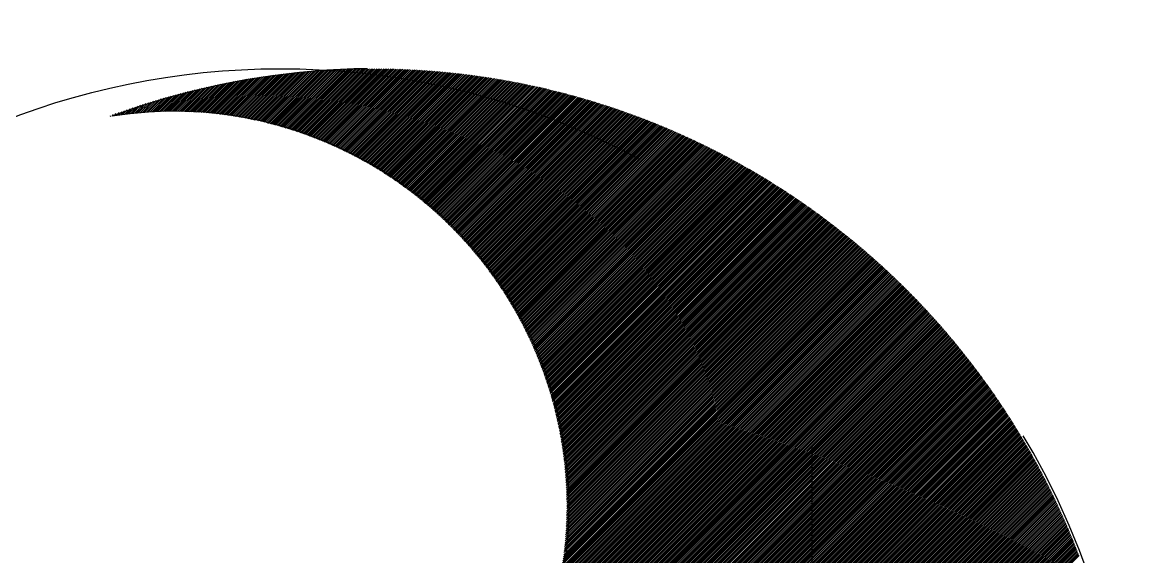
# Model space of a CAD drawing. Extents: x -437689 to -407696, y -55787 to -37037.
# Drawn here: x -434754.7 to -434701.8, y -40961.3 to -40935.8 of the extents above; entities that cross this region are included whole.
import ezdxf

# ---------------------------------------------------------------- set-up
doc = ezdxf.new("R2010")
doc.units = 0
doc.header["$LTSCALE"] = 150
doc.header["$MEASUREMENT"] = 0
doc.linetypes.add('DASHDOT', pattern=[1, 0.5, -0.25, 0, -0.25])
doc.linetypes.add('DASHED', pattern=[0.75, 0.5, -0.25])
doc.layers.add('GRID', color=252, linetype='DASHDOT')
doc.layers.add('WASTE', color=3, linetype='DASHED')

msp = doc.modelspace()

# ---------------------------------------------------------------- linework, layer by layer
at = {"layer": 'GRID'}
msp.add_line((-434717.04, -38254.178), (-434717.04, -43799.854), dxfattribs=at)
at = {"layer": 'WASTE'}
for p, q in [((-434742.198, -40940.805, 0), (-434739.421, -40938.028, 0)), ((-434742.133, -40940.825, 0), (-434739.333, -40938.025, 0)), ((-434742.068, -40940.845, 0), (-434739.245, -40938.022, 0)), ((-434742.003, -40940.864, 0), (-434739.157, -40938.019, 0)), ((-434741.938, -40940.885, 0), (-434739.069, -40938.016, 0)), ((-434741.873, -40940.905, 0), (-434738.982, -40938.013, 0)), ((-434741.809, -40940.925, 0), (-434738.894, -40938.011, 0)), ((-434741.745, -40940.946, 0), (-434738.807, -40938.009, 0)), ((-434741.681, -40940.967, 0), (-434738.721, -40938.007, 0)), ((-434741.617, -40940.988, 0), (-434738.634, -40938.005, 0)), ((-434741.553, -40941.009, 0), (-434738.548, -40938.003, 0)), ((-434741.49, -40941.031, 0), (-434738.461, -40938.002, 0)), ((-434741.427, -40941.052, 0), (-434738.375, -40938.001, 0)), ((-434741.364, -40941.074, 0), (-434738.29, -40938, 0)), ((-434741.301, -40941.096, 0), (-434738.204, -40937.999, 0)), ((-434741.238, -40941.118, 0), (-434738.119, -40937.999, 0)), ((-434741.176, -40941.141, 0), (-434738.034, -40937.999, 0)), ((-434741.113, -40941.163, 0), (-434737.949, -40937.998, 0)), ((-434741.051, -40941.186, 0), (-434737.864, -40937.999, 0)), ((-434740.989, -40941.209, 0), (-434737.779, -40937.999, 0)), ((-434740.928, -40941.232, 0), (-434737.695, -40937.999, 0)), ((-434740.866, -40941.255, 0), (-434737.611, -40938, 0)), ((-434740.805, -40941.279, 0), (-434737.527, -40938.001, 0)), ((-434740.743, -40941.302, 0), (-434737.443, -40938.002, 0)), ((-434740.682, -40941.326, 0), (-434737.36, -40938.003, 0)), ((-434740.622, -40941.35, 0), (-434737.276, -40938.005, 0)), ((-434740.561, -40941.374, 0), (-434737.193, -40938.007, 0)), ((-434740.5, -40941.399, 0), (-434737.11, -40938.008, 0)), ((-434740.44, -40941.423, 0), (-434737.027, -40938.01, 0)), ((-434740.38, -40941.448, 0), (-434736.945, -40938.013, 0)), ((-434740.32, -40941.473, 0), (-434736.862, -40938.015, 0)), ((-434740.26, -40941.498, 0), (-434736.78, -40938.018, 0)), ((-434740.2, -40941.523, 0), (-434736.698, -40938.02, 0)), ((-434740.141, -40941.548, 0), (-434736.616, -40938.023, 0)), ((-434740.081, -40941.574, 0), (-434736.534, -40938.027, 0)), ((-434745.75, -40940.114, 0), (-434744.175, -40938.54, 0)), ((-434745.673, -40940.122, 0), (-434744.073, -40938.522, 0)), ((-434745.596, -40940.13, 0), (-434743.97, -40938.505, 0)), ((-434745.519, -40940.138, 0), (-434743.868, -40938.487, 0)), ((-434745.442, -40940.146, 0), (-434743.767, -40938.471, 0)), ((-434745.366, -40940.155, 0), (-434743.665, -40938.454, 0)), ((-434745.291, -40940.164, 0), (-434743.564, -40938.438, 0)), ((-434745.215, -40940.174, 0), (-434743.464, -40938.422, 0)), ((-434745.14, -40940.183, 0), (-434743.364, -40938.407, 0)), ((-434745.065, -40940.193, 0), (-434743.264, -40938.392, 0)), ((-434744.99, -40940.203, 0), (-434743.164, -40938.377, 0)), ((-434744.916, -40940.213, 0), (-434743.065, -40938.363, 0)), ((-434744.841, -40940.224, 0), (-434742.966, -40938.349, 0)), ((-434744.767, -40940.235, 0), (-434742.868, -40938.335, 0)), ((-434744.694, -40940.246, 0), (-434742.769, -40938.322, 0)), ((-434744.62, -40940.258, 0), (-434742.671, -40938.309, 0)), ((-434744.547, -40940.269, 0), (-434742.574, -40938.296, 0)), ((-434744.474, -40940.281, 0), (-434742.476, -40938.284, 0)), ((-434744.402, -40940.293, 0), (-434742.379, -40938.271, 0)), ((-434744.329, -40940.306, 0), (-434742.283, -40938.26, 0)), ((-434744.257, -40940.319, 0), (-434742.186, -40938.248, 0)), ((-434744.185, -40940.331, 0), (-434742.09, -40938.237, 0)), ((-434744.113, -40940.345, 0), (-434741.994, -40938.226, 0)), ((-434744.042, -40940.358, 0), (-434741.899, -40938.215, 0)), ((-434743.971, -40940.372, 0), (-434741.804, -40938.205, 0)), ((-434743.9, -40940.386, 0), (-434741.709, -40938.195, 0)), ((-434743.829, -40940.4, 0), (-434741.614, -40938.185, 0)), ((-434743.759, -40940.414, 0), (-434741.52, -40938.175, 0)), ((-434743.688, -40940.429, 0), (-434741.426, -40938.166, 0)), ((-434743.618, -40940.444, 0), (-434741.332, -40938.157, 0)), ((-434743.548, -40940.459, 0), (-434741.238, -40938.148, 0)), ((-434743.479, -40940.474, 0), (-434741.145, -40938.14, 0)), ((-434743.41, -40940.489, 0), (-434741.052, -40938.132, 0)), ((-434743.34, -40940.505, 0), (-434740.959, -40938.124, 0)), ((-434743.271, -40940.521, 0), (-434740.867, -40938.116, 0)), ((-434743.203, -40940.537, 0), (-434740.775, -40938.109, 0)), ((-434743.134, -40940.554, 0), (-434740.683, -40938.102, 0)), ((-434743.066, -40940.57, 0), (-434740.591, -40938.095, 0)), ((-434742.998, -40940.587, 0), (-434740.5, -40938.088, 0)), ((-434742.93, -40940.604, 0), (-434740.408, -40938.082, 0)), ((-434742.863, -40940.621, 0), (-434740.317, -40938.076, 0)), ((-434742.795, -40940.639, 0), (-434740.227, -40938.07, 0)), ((-434742.728, -40940.657, 0), (-434740.136, -40938.065, 0)), ((-434742.661, -40940.674, 0), (-434740.046, -40938.059, 0)), ((-434742.594, -40940.692, 0), (-434739.956, -40938.054, 0)), ((-434742.528, -40940.711, 0), (-434739.866, -40938.049, 0)), ((-434742.461, -40940.729, 0), (-434739.777, -40938.045, 0)), ((-434742.395, -40940.748, 0), (-434739.688, -40938.04, 0)), ((-434742.329, -40940.767, 0), (-434739.598, -40938.036, 0)), ((-434742.264, -40940.786, 0), (-434739.51, -40938.032, 0)), ((-434740.022, -40941.599, 0), (-434736.453, -40938.03, 0)), ((-434739.963, -40941.625, 0), (-434736.371, -40938.033, 0)), ((-434739.904, -40941.651, 0), (-434736.29, -40938.037, 0)), ((-434739.846, -40941.677, 0), (-434736.209, -40938.041, 0)), ((-434739.787, -40941.704, 0), (-434736.128, -40938.045, 0)), ((-434739.729, -40941.73, 0), (-434736.048, -40938.049, 0)), ((-434739.671, -40941.757, 0), (-434735.967, -40938.053, 0)), ((-434739.613, -40941.784, 0), (-434735.887, -40938.058, 0)), ((-434739.555, -40941.811, 0), (-434735.807, -40938.063, 0)), ((-434739.497, -40941.838, 0), (-434735.727, -40938.068, 0)), ((-434739.44, -40941.865, 0), (-434735.647, -40938.073, 0)), ((-434739.382, -40941.893, 0), (-434735.567, -40938.078, 0)), ((-434739.325, -40941.921, 0), (-434735.488, -40938.083, 0)), ((-434739.268, -40941.948, 0), (-434735.409, -40938.089, 0)), ((-434739.211, -40941.976, 0), (-434735.329, -40938.094, 0)), ((-434739.155, -40942.005, 0), (-434735.25, -40938.1, 0)), ((-434739.098, -40942.033, 0), (-434735.172, -40938.106, 0)), ((-434739.042, -40942.061, 0), (-434735.093, -40938.112, 0)), ((-434738.986, -40942.09, 0), (-434735.014, -40938.119, 0)), ((-434738.929, -40942.119, 0), (-434734.936, -40938.125, 0)), ((-434738.873, -40942.148, 0), (-434734.858, -40938.132, 0)), ((-434738.818, -40942.177, 0), (-434734.78, -40938.139, 0)), ((-434738.762, -40942.206, 0), (-434734.702, -40938.146, 0)), ((-434738.707, -40942.235, 0), (-434734.624, -40938.153, 0)), ((-434738.651, -40942.265, 0), (-434734.547, -40938.16, 0)), ((-434738.596, -40942.295, 0), (-434734.469, -40938.168, 0)), ((-434738.541, -40942.324, 0), (-434734.392, -40938.175, 0)), ((-434738.486, -40942.354, 0), (-434734.315, -40938.183, 0)), ((-434738.432, -40942.385, 0), (-434734.238, -40938.191, 0)), ((-434738.377, -40942.415, 0), (-434734.161, -40938.199, 0)), ((-434738.323, -40942.445, 0), (-434734.085, -40938.207, 0)), ((-434738.269, -40942.476, 0), (-434734.008, -40938.216, 0)), ((-434738.214, -40942.507, 0), (-434733.932, -40938.224, 0)), ((-434738.161, -40942.538, 0), (-434733.855, -40938.233, 0)), ((-434738.107, -40942.569, 0), (-434733.779, -40938.241, 0)), ((-434738.053, -40942.6, 0), (-434733.704, -40938.25, 0)), ((-434738, -40942.631, 0), (-434733.628, -40938.26, 0)), ((-434737.946, -40942.663, 0), (-434733.552, -40938.269, 0)), ((-434737.893, -40942.695, 0), (-434733.477, -40938.278, 0)), ((-434737.84, -40942.726, 0), (-434733.401, -40938.288, 0)), ((-434737.787, -40942.758, 0), (-434733.326, -40938.297, 0)), ((-434737.734, -40942.79, 0), (-434733.251, -40938.307, 0)), ((-434737.682, -40942.823, 0), (-434733.176, -40938.317, 0)), ((-434737.629, -40942.855, 0), (-434733.101, -40938.327, 0)), ((-434737.577, -40942.888, 0), (-434733.027, -40938.337, 0)), ((-434737.525, -40942.92, 0), (-434732.952, -40938.348, 0)), ((-434737.473, -40942.953, 0), (-434732.878, -40938.358, 0)), ((-434737.421, -40942.986, 0), (-434732.804, -40938.369, 0)), ((-434737.369, -40943.019, 0), (-434732.73, -40938.38, 0)), ((-434737.318, -40943.053, 0), (-434732.656, -40938.391, 0)), ((-434737.266, -40943.086, 0), (-434732.582, -40938.402, 0)), ((-434737.215, -40943.12, 0), (-434732.508, -40938.413, 0)), ((-434737.164, -40943.153, 0), (-434732.435, -40938.424, 0)), ((-434737.113, -40943.187, 0), (-434732.361, -40938.436, 0)), ((-434737.062, -40943.221, 0), (-434732.288, -40938.447, 0)), ((-434737.011, -40943.255, 0), (-434732.215, -40938.459, 0)), ((-434736.961, -40943.29, 0), (-434732.142, -40938.471, 0)), ((-434736.91, -40943.324, 0), (-434732.069, -40938.483, 0)), ((-434736.86, -40943.359, 0), (-434731.997, -40938.495, 0)), ((-434736.81, -40943.393, 0), (-434731.924, -40938.507, 0)), ((-434736.76, -40943.428, 0), (-434731.851, -40938.52, 0)), ((-434736.71, -40943.463, 0), (-434731.779, -40938.532, 0)), ((-434736.66, -40943.498, 0), (-434731.707, -40938.545, 0)), ((-434747.615, -40940.028, 0), (-434746.652, -40939.065, 0)), ((-434747.53, -40940.028, 0), (-434746.539, -40939.037, 0)), ((-434747.445, -40940.028, 0), (-434746.427, -40939.009, 0)), ((-434747.361, -40940.029, 0), (-434746.315, -40938.983, 0)), ((-434747.277, -40940.03, 0), (-434746.204, -40938.956, 0)), ((-434747.194, -40940.031, 0), (-434746.093, -40938.93, 0)), ((-434747.111, -40940.033, 0), (-434745.983, -40938.905, 0)), ((-434747.028, -40940.035, 0), (-434745.873, -40938.88, 0)), ((-434746.946, -40940.038, 0), (-434745.764, -40938.856, 0)), ((-434746.864, -40940.04, 0), (-434745.655, -40938.831, 0)), ((-434746.782, -40940.044, 0), (-434745.546, -40938.808, 0)), ((-434746.701, -40940.047, 0), (-434745.438, -40938.785, 0)), ((-434746.62, -40940.051, 0), (-434745.331, -40938.762, 0)), ((-434746.539, -40940.055, 0), (-434745.224, -40938.74, 0)), ((-434746.459, -40940.06, 0), (-434745.117, -40938.718, 0)), ((-434746.379, -40940.064, 0), (-434745.011, -40938.697, 0)), ((-434746.299, -40940.07, 0), (-434744.905, -40938.676, 0)), ((-434746.22, -40940.075, 0), (-434744.8, -40938.655, 0)), ((-434746.141, -40940.081, 0), (-434744.695, -40938.635, 0)), ((-434746.062, -40940.087, 0), (-434744.59, -40938.615, 0)), ((-434745.983, -40940.093, 0), (-434744.486, -40938.596, 0)), ((-434745.905, -40940.1, 0), (-434744.382, -40938.577, 0)), ((-434745.827, -40940.107, 0), (-434744.278, -40938.558, 0)), ((-434736.611, -40943.534, 0), (-434731.635, -40938.558, 0)), ((-434736.561, -40943.569, 0), (-434731.563, -40938.571, 0)), ((-434736.512, -40943.605, 0), (-434731.491, -40938.584, 0)), ((-434736.463, -40943.64, 0), (-434731.419, -40938.597, 0)), ((-434736.414, -40943.676, 0), (-434731.348, -40938.61, 0)), ((-434736.365, -40943.712, 0), (-434731.276, -40938.623, 0)), ((-434736.316, -40943.748, 0), (-434731.205, -40938.637, 0)), ((-434736.268, -40943.785, 0), (-434731.134, -40938.651, 0)), ((-434736.219, -40943.821, 0), (-434731.063, -40938.664, 0)), ((-434736.171, -40943.857, 0), (-434730.992, -40938.678, 0)), ((-434736.123, -40943.894, 0), (-434730.921, -40938.692, 0)), ((-434736.075, -40943.931, 0), (-434730.85, -40938.707, 0)), ((-434736.027, -40943.968, 0), (-434730.78, -40938.721, 0)), ((-434735.979, -40944.005, 0), (-434730.709, -40938.735, 0)), ((-434735.931, -40944.042, 0), (-434730.639, -40938.75, 0)), ((-434735.884, -40944.08, 0), (-434730.569, -40938.764, 0)), ((-434735.837, -40944.117, 0), (-434730.499, -40938.779, 0)), ((-434735.789, -40944.155, 0), (-434730.429, -40938.794, 0)), ((-434735.742, -40944.193, 0), (-434730.359, -40938.809, 0)), ((-434735.695, -40944.23, 0), (-434730.289, -40938.824, 0)), ((-434735.649, -40944.269, 0), (-434730.22, -40938.839, 0)), ((-434735.602, -40944.307, 0), (-434730.15, -40938.855, 0)), ((-434735.555, -40944.345, 0), (-434730.081, -40938.87, 0)), ((-434735.509, -40944.384, 0), (-434730.011, -40938.886, 0)), ((-434735.463, -40944.422, 0), (-434729.942, -40938.902, 0)), ((-434735.417, -40944.461, 0), (-434729.873, -40938.917, 0)), ((-434735.371, -40944.5, 0), (-434729.804, -40938.933, 0)), ((-434735.325, -40944.539, 0), (-434729.736, -40938.949, 0)), ((-434735.279, -40944.578, 0), (-434729.667, -40938.966, 0)), ((-434735.234, -40944.617, 0), (-434729.598, -40938.982, 0)), ((-434735.188, -40944.657, 0), (-434729.53, -40938.998, 0)), ((-434735.143, -40944.696, 0), (-434729.462, -40939.015, 0)), ((-434735.098, -40944.736, 0), (-434729.393, -40939.031, 0)), ((-434735.053, -40944.776, 0), (-434729.325, -40939.048, 0)), ((-434735.008, -40944.816, 0), (-434729.257, -40939.065, 0)), ((-434734.963, -40944.856, 0), (-434729.189, -40939.082, 0)), ((-434749.031, -40940.086, 0), (-434748.532, -40939.587, 0)), ((-434748.939, -40940.079, 0), (-434748.41, -40939.55, 0)), ((-434748.847, -40940.072, 0), (-434748.288, -40939.513, 0)), ((-434748.756, -40940.066, 0), (-434748.167, -40939.477, 0)), ((-434748.666, -40940.061, 0), (-434748.047, -40939.442, 0)), ((-434748.576, -40940.056, 0), (-434747.928, -40939.407, 0)), ((-434748.487, -40940.051, 0), (-434747.809, -40939.373, 0)), ((-434748.397, -40940.047, 0), (-434747.69, -40939.34, 0)), ((-434748.309, -40940.043, 0), (-434747.573, -40939.307, 0)), ((-434748.221, -40940.04, 0), (-434747.456, -40939.275, 0)), ((-434748.133, -40940.037, 0), (-434747.339, -40939.243, 0)), ((-434748.046, -40940.034, 0), (-434747.223, -40939.212, 0)), ((-434747.959, -40940.032, 0), (-434747.108, -40939.181, 0)), ((-434747.872, -40940.031, 0), (-434746.993, -40939.151, 0)), ((-434747.786, -40940.029, 0), (-434746.879, -40939.122, 0)), ((-434747.7, -40940.028, 0), (-434746.765, -40939.093, 0)), ((-434734.919, -40944.896, 0), (-434729.122, -40939.099, 0)), ((-434734.874, -40944.936, 0), (-434729.054, -40939.116, 0)), ((-434734.83, -40944.977, 0), (-434728.986, -40939.134, 0)), ((-434734.786, -40945.018, 0), (-434728.919, -40939.151, 0)), ((-434734.741, -40945.058, 0), (-434728.852, -40939.169, 0)), ((-434734.698, -40945.099, 0), (-434728.784, -40939.186, 0)), ((-434734.654, -40945.14, 0), (-434728.717, -40939.204, 0)), ((-434734.61, -40945.182, 0), (-434728.65, -40939.222, 0)), ((-434734.567, -40945.223, 0), (-434728.583, -40939.24, 0)), ((-434734.523, -40945.264, 0), (-434728.517, -40939.258, 0)), ((-434734.48, -40945.306, 0), (-434728.45, -40939.276, 0)), ((-434734.437, -40945.348, 0), (-434728.383, -40939.294, 0)), ((-434734.394, -40945.39, 0), (-434728.317, -40939.313, 0)), ((-434734.351, -40945.432, 0), (-434728.251, -40939.331, 0)), ((-434734.308, -40945.474, 0), (-434728.184, -40939.35, 0)), ((-434734.266, -40945.516, 0), (-434728.118, -40939.369, 0)), ((-434734.223, -40945.558, 0), (-434728.052, -40939.387, 0)), ((-434734.181, -40945.601, 0), (-434727.986, -40939.406, 0)), ((-434734.139, -40945.644, 0), (-434727.92, -40939.425, 0)), ((-434734.097, -40945.686, 0), (-434727.855, -40939.444, 0)), ((-434734.055, -40945.729, 0), (-434727.789, -40939.464, 0)), ((-434734.013, -40945.772, 0), (-434727.724, -40939.483, 0)), ((-434733.971, -40945.816, 0), (-434727.658, -40939.503, 0)), ((-434733.93, -40945.859, 0), (-434727.593, -40939.522, 0)), ((-434733.889, -40945.902, 0), (-434727.528, -40939.542, 0)), ((-434733.847, -40945.946, 0), (-434727.463, -40939.561, 0)), ((-434733.806, -40945.99, 0), (-434727.398, -40939.581, 0)), ((-434733.765, -40946.034, 0), (-434727.333, -40939.601, 0)), ((-434750.273, -40940.225, 0), (-434750.188, -40940.141, 0)), ((-434750.174, -40940.211, 0), (-434750.056, -40940.093, 0)), ((-434750.076, -40940.198, 0), (-434749.925, -40940.047, 0)), ((-434749.978, -40940.185, 0), (-434749.794, -40940.001, 0)), ((-434749.881, -40940.172, 0), (-434749.664, -40939.956, 0)), ((-434749.784, -40940.16, 0), (-434749.535, -40939.912, 0)), ((-434749.688, -40940.149, 0), (-434749.407, -40939.869, 0)), ((-434749.592, -40940.139, 0), (-434749.28, -40939.826, 0)), ((-434749.497, -40940.128, 0), (-434749.153, -40939.784, 0)), ((-434749.403, -40940.119, 0), (-434749.028, -40939.743, 0)), ((-434749.309, -40940.11, 0), (-434748.903, -40939.703, 0)), ((-434749.216, -40940.101, 0), (-434748.778, -40939.664, 0)), ((-434749.123, -40940.093, 0), (-434748.655, -40939.625, 0)), ((-434733.724, -40946.078, 0), (-434727.268, -40939.621, 0)), ((-434733.684, -40946.122, 0), (-434727.203, -40939.642, 0)), ((-434733.643, -40946.166, 0), (-434727.139, -40939.662, 0)), ((-434733.603, -40946.211, 0), (-434727.074, -40939.682, 0)), ((-434733.563, -40946.255, 0), (-434727.01, -40939.703, 0)), ((-434733.522, -40946.3, 0), (-434726.946, -40939.723, 0)), ((-434733.482, -40946.345, 0), (-434726.881, -40939.744, 0)), ((-434733.442, -40946.39, 0), (-434726.817, -40939.765, 0)), ((-434733.403, -40946.435, 0), (-434726.753, -40939.786, 0)), ((-434733.363, -40946.48, 0), (-434726.69, -40939.807, 0)), ((-434733.324, -40946.526, 0), (-434726.626, -40939.828, 0)), ((-434733.284, -40946.571, 0), (-434726.562, -40939.849, 0)), ((-434733.245, -40946.617, 0), (-434726.499, -40939.87, 0)), ((-434733.206, -40946.663, 0), (-434726.435, -40939.892, 0)), ((-434733.167, -40946.708, 0), (-434726.372, -40939.913, 0)), ((-434733.128, -40946.755, 0), (-434726.308, -40939.935, 0)), ((-434733.09, -40946.801, 0), (-434726.245, -40939.956, 0)), ((-434733.051, -40946.847, 0), (-434726.182, -40939.978, 0)), ((-434733.013, -40946.894, 0), (-434726.119, -40940, 0)), ((-434732.975, -40946.94, 0), (-434726.056, -40940.022, 0)), ((-434732.937, -40946.987, 0), (-434725.993, -40940.044, 0)), ((-434732.899, -40947.034, 0), (-434725.931, -40940.066, 0)), ((-434732.861, -40947.081, 0), (-434725.868, -40940.088, 0)), ((-434732.823, -40947.128, 0), (-434725.806, -40940.111, 0)), ((-434732.786, -40947.175, 0), (-434725.743, -40940.133, 0)), ((-434750.473, -40940.256, 0), (-434750.456, -40940.239, 0)), ((-434750.373, -40940.24, 0), (-434750.322, -40940.189, 0)), ((-434732.748, -40947.223, 0), (-434725.681, -40940.156, 0)), ((-434732.711, -40947.27, 0), (-434725.619, -40940.178, 0)), ((-434732.674, -40947.318, 0), (-434725.557, -40940.201, 0)), ((-434732.637, -40947.366, 0), (-434725.495, -40940.224, 0)), ((-434732.6, -40947.414, 0), (-434725.433, -40940.247, 0)), ((-434732.563, -40947.462, 0), (-434725.371, -40940.27, 0)), ((-434732.527, -40947.51, 0), (-434725.309, -40940.293, 0)), ((-434732.49, -40947.559, 0), (-434725.247, -40940.316, 0)), ((-434732.454, -40947.607, 0), (-434725.186, -40940.339, 0)), ((-434732.418, -40947.656, 0), (-434725.124, -40940.363, 0)), ((-434732.382, -40947.705, 0), (-434725.063, -40940.386, 0)), ((-434732.346, -40947.754, 0), (-434725.002, -40940.41, 0)), ((-434732.31, -40947.803, 0), (-434724.94, -40940.433, 0)), ((-434732.274, -40947.852, 0), (-434724.879, -40940.457, 0)), ((-434732.239, -40947.902, 0), (-434724.818, -40940.481, 0)), ((-434732.204, -40947.951, 0), (-434724.757, -40940.505, 0)), ((-434732.169, -40948.001, 0), (-434724.697, -40940.529, 0)), ((-434732.133, -40948.051, 0), (-434724.636, -40940.553, 0)), ((-434732.099, -40948.101, 0), (-434724.575, -40940.577, 0)), ((-434732.064, -40948.151, 0), (-434724.515, -40940.602, 0)), ((-434732.029, -40948.201, 0), (-434724.454, -40940.626, 0)), ((-434731.995, -40948.251, 0), (-434724.394, -40940.65, 0)), ((-434731.96, -40948.302, 0), (-434724.334, -40940.675, 0)), ((-434731.926, -40948.353, 0), (-434724.273, -40940.7, 0)), ((-434731.892, -40948.403, 0), (-434724.213, -40940.724, 0)), ((-434731.858, -40948.454, 0), (-434724.153, -40940.749, 0)), ((-434731.825, -40948.505, 0), (-434724.093, -40940.774, 0)), ((-434731.791, -40948.557, 0), (-434724.034, -40940.799, 0)), ((-434731.758, -40948.608, 0), (-434723.974, -40940.824, 0)), ((-434731.724, -40948.66, 0), (-434723.914, -40940.85, 0)), ((-434731.691, -40948.711, 0), (-434723.855, -40940.875, 0)), ((-434731.658, -40948.763, 0), (-434723.795, -40940.9, 0)), ((-434731.625, -40948.815, 0), (-434723.736, -40940.926, 0)), ((-434731.592, -40948.867, 0), (-434723.676, -40940.951, 0)), ((-434731.56, -40948.919, 0), (-434723.617, -40940.977, 0)), ((-434731.527, -40948.972, 0), (-434723.558, -40941.003, 0)), ((-434731.495, -40949.024, 0), (-434723.499, -40941.028, 0)), ((-434731.463, -40949.077, 0), (-434723.44, -40941.054, 0)), ((-434731.431, -40949.13, 0), (-434723.381, -40941.08, 0)), ((-434731.399, -40949.183, 0), (-434723.323, -40941.106, 0)), ((-434731.367, -40949.236, 0), (-434723.264, -40941.133, 0)), ((-434731.336, -40949.289, 0), (-434723.205, -40941.159, 0)), ((-434731.304, -40949.343, 0), (-434723.147, -40941.185, 0)), ((-434731.273, -40949.396, 0), (-434723.088, -40941.212, 0)), ((-434731.242, -40949.45, 0), (-434723.03, -40941.238, 0)), ((-434731.211, -40949.504, 0), (-434722.972, -40941.265, 0)), ((-434731.18, -40949.558, 0), (-434722.914, -40941.291, 0)), ((-434731.15, -40949.612, 0), (-434722.855, -40941.318, 0)), ((-434731.119, -40949.667, 0), (-434722.797, -40941.345, 0)), ((-434731.089, -40949.721, 0), (-434722.74, -40941.372, 0)), ((-434731.058, -40949.776, 0), (-434722.682, -40941.399, 0)), ((-434731.028, -40949.831, 0), (-434722.624, -40941.426, 0)), ((-434730.999, -40949.886, 0), (-434722.566, -40941.453, 0)), ((-434730.969, -40949.941, 0), (-434722.509, -40941.481, 0)), ((-434730.939, -40949.996, 0), (-434722.451, -40941.508, 0)), ((-434730.91, -40950.051, 0), (-434722.394, -40941.536, 0)), ((-434730.88, -40950.107, 0), (-434722.337, -40941.563, 0)), ((-434730.851, -40950.163, 0), (-434722.279, -40941.591, 0)), ((-434730.822, -40950.219, 0), (-434722.222, -40941.618, 0)), ((-434730.794, -40950.275, 0), (-434722.165, -40941.646, 0)), ((-434730.765, -40950.331, 0), (-434722.108, -40941.674, 0)), ((-434730.736, -40950.387, 0), (-434722.051, -40941.702, 0)), ((-434730.708, -40950.444, 0), (-434721.994, -40941.73, 0)), ((-434730.68, -40950.5, 0), (-434721.938, -40941.758, 0)), ((-434730.652, -40950.557, 0), (-434721.881, -40941.786, 0)), ((-434730.624, -40950.614, 0), (-434721.825, -40941.815, 0)), ((-434730.596, -40950.671, 0), (-434721.768, -40941.843, 0)), ((-434730.569, -40950.729, 0), (-434721.712, -40941.871, 0)), ((-434730.541, -40950.786, 0), (-434721.655, -40941.9, 0)), ((-434730.514, -40950.844, 0), (-434721.599, -40941.929, 0)), ((-434730.487, -40950.901, 0), (-434721.543, -40941.957, 0)), ((-434730.46, -40950.959, 0), (-434721.487, -40941.986, 0)), ((-434730.433, -40951.017, 0), (-434721.431, -40942.015, 0)), ((-434730.407, -40951.076, 0), (-434721.375, -40942.044, 0)), ((-434730.38, -40951.134, 0), (-434721.319, -40942.073, 0)), ((-434730.354, -40951.193, 0), (-434721.263, -40942.102, 0)), ((-434730.328, -40951.252, 0), (-434721.208, -40942.131, 0)), ((-434730.302, -40951.311, 0), (-434721.152, -40942.161, 0)), ((-434730.276, -40951.37, 0), (-434721.097, -40942.19, 0)), ((-434730.251, -40951.429, 0), (-434721.041, -40942.219, 0)), ((-434730.225, -40951.488, 0), (-434720.986, -40942.249, 0)), ((-434730.2, -40951.548, 0), (-434720.931, -40942.278, 0)), ((-434730.175, -40951.608, 0), (-434720.875, -40942.308, 0)), ((-434730.15, -40951.668, 0), (-434720.82, -40942.338, 0)), ((-434730.126, -40951.728, 0), (-434720.765, -40942.368, 0)), ((-434730.101, -40951.788, 0), (-434720.71, -40942.398, 0)), ((-434730.077, -40951.849, 0), (-434720.656, -40942.428, 0)), ((-434730.052, -40951.909, 0), (-434720.601, -40942.458, 0)), ((-434730.028, -40951.97, 0), (-434720.546, -40942.488, 0)), ((-434730.005, -40952.031, 0), (-434720.491, -40942.518, 0)), ((-434729.981, -40952.092, 0), (-434720.437, -40942.548, 0)), ((-434729.957, -40952.154, 0), (-434720.382, -40942.579, 0)), ((-434729.934, -40952.215, 0), (-434720.328, -40942.609, 0)), ((-434729.911, -40952.277, 0), (-434720.274, -40942.64, 0)), ((-434729.888, -40952.339, 0), (-434720.22, -40942.67, 0)), ((-434729.865, -40952.401, 0), (-434720.165, -40942.701, 0)), ((-434729.843, -40952.463, 0), (-434720.111, -40942.732, 0)), ((-434729.82, -40952.526, 0), (-434720.057, -40942.763, 0)), ((-434729.798, -40952.588, 0), (-434720.003, -40942.794, 0)), ((-434729.776, -40952.651, 0), (-434719.95, -40942.825, 0)), ((-434729.754, -40952.714, 0), (-434719.896, -40942.856, 0)), ((-434729.732, -40952.777, 0), (-434719.842, -40942.887, 0)), ((-434729.711, -40952.841, 0), (-434719.789, -40942.918, 0)), ((-434729.69, -40952.904, 0), (-434719.735, -40942.95, 0)), ((-434729.668, -40952.968, 0), (-434719.682, -40942.981, 0)), ((-434729.648, -40953.032, 0), (-434719.628, -40943.013, 0)), ((-434729.627, -40953.096, 0), (-434719.575, -40943.044, 0)), ((-434729.606, -40953.16, 0), (-434719.522, -40943.076, 0)), ((-434729.586, -40953.225, 0), (-434719.469, -40943.108, 0)), ((-434729.566, -40953.289, 0), (-434719.416, -40943.139, 0)), ((-434729.546, -40953.354, 0), (-434719.363, -40943.171, 0)), ((-434729.526, -40953.419, 0), (-434719.31, -40943.203, 0)), ((-434729.506, -40953.485, 0), (-434719.257, -40943.235, 0)), ((-434729.487, -40953.55, 0), (-434719.204, -40943.267, 0)), ((-434729.468, -40953.616, 0), (-434719.152, -40943.3, 0)), ((-434729.449, -40953.682, 0), (-434719.099, -40943.332, 0)), ((-434729.43, -40953.748, 0), (-434719.047, -40943.364, 0)), ((-434729.412, -40953.814, 0), (-434718.994, -40943.397, 0)), ((-434729.393, -40953.881, 0), (-434718.942, -40943.429, 0)), ((-434729.375, -40953.947, 0), (-434718.889, -40943.462, 0)), ((-434729.357, -40954.014, 0), (-434718.837, -40943.494, 0)), ((-434729.339, -40954.081, 0), (-434718.785, -40943.527, 0)), ((-434729.322, -40954.149, 0), (-434718.733, -40943.56, 0)), ((-434729.305, -40954.216, 0), (-434718.681, -40943.593, 0)), ((-434729.288, -40954.284, 0), (-434718.629, -40943.626, 0)), ((-434729.271, -40954.352, 0), (-434718.577, -40943.659, 0)), ((-434729.254, -40954.42, 0), (-434718.526, -40943.692, 0)), ((-434729.238, -40954.489, 0), (-434718.474, -40943.725, 0)), ((-434729.221, -40954.557, 0), (-434718.422, -40943.758, 0)), ((-434729.205, -40954.626, 0), (-434718.371, -40943.792, 0)), ((-434729.19, -40954.695, 0), (-434718.319, -40943.825, 0)), ((-434729.174, -40954.764, 0), (-434718.268, -40943.859, 0)), ((-434729.159, -40954.834, 0), (-434718.217, -40943.892, 0)), ((-434729.143, -40954.904, 0), (-434718.166, -40943.926, 0)), ((-434729.129, -40954.974, 0), (-434718.114, -40943.959, 0)), ((-434729.114, -40955.044, 0), (-434718.063, -40943.993, 0)), ((-434729.1, -40955.114, 0), (-434718.012, -40944.027, 0)), ((-434729.085, -40955.185, 0), (-434717.962, -40944.061, 0)), ((-434729.071, -40955.256, 0), (-434717.911, -40944.095, 0)), ((-434729.058, -40955.327, 0), (-434717.86, -40944.129, 0)), ((-434729.044, -40955.398, 0), (-434717.809, -40944.163, 0)), ((-434729.031, -40955.47, 0), (-434717.759, -40944.198, 0)), ((-434729.018, -40955.542, 0), (-434717.708, -40944.232, 0)), ((-434729.005, -40955.614, 0), (-434717.658, -40944.266, 0)), ((-434728.993, -40955.686, 0), (-434717.607, -40944.301, 0)), ((-434728.98, -40955.759, 0), (-434717.557, -40944.335, 0)), ((-434728.968, -40955.832, 0), (-434717.507, -40944.37, 0)), ((-434728.957, -40955.905, 0), (-434717.456, -40944.405, 0)), ((-434728.945, -40955.978, 0), (-434717.406, -40944.439, 0)), ((-434728.934, -40956.052, 0), (-434717.356, -40944.474, 0)), ((-434728.923, -40956.126, 0), (-434717.306, -40944.509, 0)), ((-434728.912, -40956.2, 0), (-434717.257, -40944.544, 0)), ((-434728.902, -40956.274, 0), (-434717.207, -40944.579, 0)), ((-434728.892, -40956.349, 0), (-434717.157, -40944.614, 0)), ((-434728.882, -40956.424, 0), (-434717.107, -40944.649, 0)), ((-434728.872, -40956.499, 0), (-434717.058, -40944.685, 0)), ((-434728.863, -40956.574, 0), (-434717.008, -40944.72, 0)), ((-434728.854, -40956.65, 0), (-434716.959, -40944.755, 0)), ((-434728.845, -40956.726, 0), (-434716.91, -40944.791, 0)), ((-434728.836, -40956.802, 0), (-434716.86, -40944.827, 0)), ((-434728.828, -40956.879, 0), (-434716.811, -40944.862, 0)), ((-434728.82, -40956.956, 0), (-434716.762, -40944.898, 0)), ((-434728.812, -40957.033, 0), (-434716.713, -40944.934, 0)), ((-434728.805, -40957.111, 0), (-434716.664, -40944.97, 0)), ((-434728.798, -40957.188, 0), (-434716.615, -40945.006, 0)), ((-434728.791, -40957.266, 0), (-434716.566, -40945.042, 0)), ((-434728.785, -40957.345, 0), (-434716.517, -40945.078, 0)), ((-434728.778, -40957.424, 0), (-434716.469, -40945.114, 0)), ((-434728.773, -40957.503, 0), (-434716.42, -40945.15, 0)), ((-434728.767, -40957.582, 0), (-434716.371, -40945.186, 0)), ((-434728.762, -40957.661, 0), (-434716.323, -40945.223, 0)), ((-434728.757, -40957.741, 0), (-434716.275, -40945.259, 0)), ((-434728.752, -40957.822, 0), (-434716.226, -40945.296, 0)), ((-434728.748, -40957.902, 0), (-434716.178, -40945.332, 0)), ((-434728.744, -40957.983, 0), (-434716.13, -40945.369, 0)), ((-434728.74, -40958.064, 0), (-434716.082, -40945.406, 0)), ((-434728.737, -40958.146, 0), (-434716.034, -40945.442, 0)), ((-434728.734, -40958.228, 0), (-434715.986, -40945.479, 0)), ((-434728.732, -40958.31, 0), (-434715.938, -40945.516, 0)), ((-434728.729, -40958.393, 0), (-434715.89, -40945.553, 0)), ((-434728.728, -40958.476, 0), (-434715.842, -40945.59, 0)), ((-434728.728, -40959.24, 0), (-434715.416, -40945.928, 0)), ((-434728.726, -40958.559, 0), (-434715.795, -40945.628, 0)), ((-434728.726, -40959.153, 0), (-434715.463, -40945.89, 0)), ((-434728.725, -40958.643, 0), (-434715.747, -40945.665, 0)), ((-434728.725, -40959.067, 0), (-434715.51, -40945.852, 0)), ((-434728.724, -40958.727, 0), (-434715.699, -40945.702, 0)), ((-434728.724, -40958.811, 0), (-434715.652, -40945.74, 0)), ((-434728.724, -40958.896, 0), (-434715.605, -40945.777, 0)), ((-434728.724, -40958.981, 0), (-434715.557, -40945.815, 0)), ((-434728.795, -40960.495, 0), (-434714.764, -40946.464, 0)), ((-434728.787, -40960.402, 0), (-434714.81, -40946.425, 0)), ((-434728.78, -40960.31, 0), (-434714.856, -40946.386, 0)), ((-434728.773, -40960.218, 0), (-434714.902, -40946.348, 0)), ((-434728.767, -40960.127, 0), (-434714.949, -40946.309, 0)), ((-434728.761, -40960.036, 0), (-434714.995, -40946.271, 0)), ((-434728.755, -40959.946, 0), (-434715.042, -40946.232, 0)), ((-434728.75, -40959.856, 0), (-434715.088, -40946.194, 0)), ((-434728.746, -40959.767, 0), (-434715.135, -40946.156, 0)), ((-434728.742, -40959.678, 0), (-434715.181, -40946.117, 0)), ((-434728.738, -40959.589, 0), (-434715.228, -40946.079, 0)), ((-434728.735, -40959.501, 0), (-434715.275, -40946.041, 0)), ((-434728.732, -40959.414, 0), (-434715.322, -40946.003, 0)), ((-434728.73, -40959.326, 0), (-434715.369, -40945.965, 0)), ((-434728.947, -40961.75, 0), (-434714.171, -40946.974, 0)), ((-434728.932, -40961.65, 0), (-434714.216, -40946.934, 0)), ((-434728.917, -40961.551, 0), (-434714.262, -40946.895, 0)), ((-434728.903, -40961.452, 0), (-434714.307, -40946.855, 0)), ((-434728.89, -40961.353, 0), (-434714.352, -40946.816, 0)), ((-434728.877, -40961.256, 0), (-434714.398, -40946.776, 0)), ((-434728.865, -40961.159, 0), (-434714.443, -40946.737, 0)), ((-434728.853, -40961.062, 0), (-434714.489, -40946.698, 0)), ((-434728.842, -40960.966, 0), (-434714.535, -40946.659, 0)), ((-434728.832, -40960.871, 0), (-434714.58, -40946.619, 0)), ((-434728.822, -40960.776, 0), (-434714.626, -40946.58, 0)), ((-434728.812, -40960.682, 0), (-434714.672, -40946.541, 0)), ((-434728.803, -40960.588, 0), (-434714.718, -40946.503, 0)), ((-434729.238, -40963.229, 0), (-434713.546, -40947.537, 0)), ((-434729.212, -40963.118, 0), (-434713.59, -40947.496, 0)), ((-434729.187, -40963.008, 0), (-434713.635, -40947.456, 0)), ((-434729.163, -40962.899, 0), (-434713.679, -40947.415, 0)), ((-434729.139, -40962.791, 0), (-434713.723, -40947.375, 0)), ((-434729.117, -40962.683, 0), (-434713.768, -40947.334, 0)), ((-434729.095, -40962.576, 0), (-434713.812, -40947.294, 0)), ((-434729.074, -40962.471, 0), (-434713.857, -40947.254, 0)), ((-434729.053, -40962.365, 0), (-434713.902, -40947.214, 0)), ((-434729.034, -40962.261, 0), (-434713.946, -40947.174, 0)), ((-434729.015, -40962.158, 0), (-434713.991, -40947.134, 0)), ((-434728.997, -40962.055, 0), (-434714.036, -40947.094, 0)), ((-434728.98, -40961.953, 0), (-434714.081, -40947.054, 0)), ((-434728.963, -40961.851, 0), (-434714.126, -40947.014, 0)), ((-434729.635, -40964.644, 0), (-434713.022, -40948.031, 0)), ((-434729.595, -40964.52, 0), (-434713.065, -40947.989, 0)), ((-434729.557, -40964.396, 0), (-434713.108, -40947.948, 0)), ((-434729.52, -40964.274, 0), (-434713.152, -40947.906, 0)), ((-434729.484, -40964.154, 0), (-434713.195, -40947.865, 0)), ((-434729.449, -40964.034, 0), (-434713.239, -40947.824, 0)), ((-434729.416, -40963.916, 0), (-434713.283, -40947.783, 0)), ((-434729.384, -40963.799, 0), (-434713.326, -40947.742, 0)), ((-434729.353, -40963.683, 0), (-434713.37, -40947.701, 0)), ((-434729.323, -40963.568, 0), (-434713.414, -40947.66, 0)), ((-434729.293, -40963.454, 0), (-434713.458, -40947.619, 0)), ((-434729.265, -40963.341, 0), (-434713.502, -40947.578, 0)), ((-434730.31, -40966.423, 0), (-434712.465, -40948.577, 0)), ((-434730.246, -40966.273, 0), (-434712.507, -40948.535, 0)), ((-434730.183, -40966.126, 0), (-434712.55, -40948.492, 0)), ((-434730.123, -40965.981, 0), (-434712.592, -40948.45, 0)), ((-434730.066, -40965.839, 0), (-434712.635, -40948.408, 0)), ((-434730.011, -40965.698, 0), (-434712.678, -40948.366, 0)), ((-434729.957, -40965.56, 0), (-434712.72, -40948.323, 0)), ((-434729.906, -40965.424, 0), (-434712.763, -40948.281, 0)), ((-434729.857, -40965.29, 0), (-434712.806, -40948.24, 0)), ((-434729.809, -40965.158, 0), (-434712.849, -40948.198, 0)), ((-434729.763, -40965.027, 0), (-434712.892, -40948.156, 0)), ((-434729.719, -40964.898, 0), (-434712.935, -40948.114, 0)), ((-434729.676, -40964.77, 0), (-434712.978, -40948.072, 0)), ((-434731.396, -40968.526, 0), (-434711.962, -40949.092, 0)), ((-434731.274, -40968.32, 0), (-434712.003, -40949.049, 0)), ((-434731.16, -40968.121, 0), (-434712.045, -40949.006, 0)), ((-434731.053, -40967.929, 0), (-434712.087, -40948.962, 0)), ((-434730.953, -40967.744, 0), (-434712.128, -40948.919, 0)), ((-434730.858, -40967.564, 0), (-434712.17, -40948.876, 0)), ((-434730.768, -40967.389, 0), (-434712.212, -40948.833, 0)), ((-434730.682, -40967.218, 0), (-434712.254, -40948.79, 0)), ((-434730.601, -40967.052, 0), (-434712.296, -40948.748, 0)), ((-434730.523, -40966.89, 0), (-434712.338, -40948.705, 0)), ((-434730.449, -40966.731, 0), (-434712.38, -40948.662, 0)), ((-434730.378, -40966.575, 0), (-434712.423, -40948.62, 0)), ((-434750.283, -40988.432, 0), (-434711.468, -40949.617, 0)), ((-434750.257, -40988.32, 0), (-434711.509, -40949.573, 0)), ((-434750.229, -40988.208, 0), (-434711.55, -40949.529, 0)), ((-434733.54, -40971.434, 0), (-434711.591, -40949.485, 0)), ((-434733.019, -40970.828, 0), (-434711.632, -40949.441, 0)), ((-434732.68, -40970.405, 0), (-434711.673, -40949.397, 0)), ((-434732.415, -40970.054, 0), (-434711.714, -40949.353, 0)), ((-434732.192, -40969.747, 0), (-434711.755, -40949.31, 0)), ((-434731.998, -40969.468, 0), (-434711.796, -40949.266, 0)), ((-434731.826, -40969.211, 0), (-434711.837, -40949.222, 0)), ((-434731.67, -40968.97, 0), (-434711.879, -40949.179, 0)), ((-434731.527, -40968.743, 0), (-434711.92, -40949.135, 0)), ((-434750.534, -40989.701, 0), (-434710.986, -40950.152, 0)), ((-434750.517, -40989.599, 0), (-434711.025, -40950.107, 0)), ((-434750.5, -40989.497, 0), (-434711.065, -40950.062, 0)), ((-434750.482, -40989.394, 0), (-434711.105, -40950.018, 0)), ((-434750.463, -40989.291, 0), (-434711.145, -40949.973, 0)), ((-434750.444, -40989.186, 0), (-434711.186, -40949.928, 0)), ((-434750.423, -40989.081, 0), (-434711.226, -40949.883, 0)), ((-434750.402, -40988.975, 0), (-434711.266, -40949.839, 0)), ((-434750.38, -40988.868, 0), (-434711.306, -40949.794, 0)), ((-434750.357, -40988.761, 0), (-434711.347, -40949.75, 0)), ((-434750.334, -40988.652, 0), (-434711.387, -40949.706, 0)), ((-434750.309, -40988.542, 0), (-434711.428, -40949.661, 0)), ((-434750.682, -40990.867, 0), (-434710.513, -40950.698, 0)), ((-434750.673, -40990.773, 0), (-434710.552, -40950.652, 0)), ((-434750.663, -40990.679, 0), (-434710.591, -40950.606, 0)), ((-434750.653, -40990.584, 0), (-434710.63, -40950.561, 0)), ((-434750.642, -40990.488, 0), (-434710.669, -40950.515, 0)), ((-434750.631, -40990.392, 0), (-434710.709, -40950.469, 0)), ((-434750.619, -40990.295, 0), (-434710.748, -40950.424, 0)), ((-434750.607, -40990.198, 0), (-434710.787, -40950.378, 0)), ((-434750.593, -40990.1, 0), (-434710.827, -40950.333, 0)), ((-434750.58, -40990.001, 0), (-434710.866, -40950.288, 0)), ((-434750.565, -40989.902, 0), (-434710.906, -40950.243, 0)), ((-434750.55, -40989.802, 0), (-434710.946, -40950.197, 0)), ((-434750.747, -40991.866, 0), (-434710.089, -40951.207, 0)), ((-434750.744, -40991.778, 0), (-434710.127, -40951.16, 0)), ((-434750.74, -40991.689, 0), (-434710.165, -40951.114, 0)), ((-434750.735, -40991.599, 0), (-434710.203, -40951.067, 0)), ((-434750.731, -40991.51, 0), (-434710.242, -40951.021, 0)), ((-434750.725, -40991.419, 0), (-434710.28, -40950.975, 0)), ((-434750.719, -40991.329, 0), (-434710.319, -40950.928, 0)), ((-434750.713, -40991.237, 0), (-434710.358, -40950.882, 0)), ((-434750.706, -40991.146, 0), (-434710.396, -40950.836, 0)), ((-434750.698, -40991.053, 0), (-434710.435, -40950.79, 0)), ((-434750.69, -40990.96, 0), (-434710.474, -40950.744, 0)), ((-434750.76, -40992.472, 0), (-434709.823, -40951.536, 0)), ((-434750.76, -40992.557, 0), (-434709.785, -40951.583, 0)), ((-434750.76, -40992.642, 0), (-434709.748, -40951.63, 0)), ((-434750.759, -40992.301, 0), (-434709.899, -40951.441, 0)), ((-434750.759, -40992.387, 0), (-434709.861, -40951.488, 0)), ((-434750.759, -40992.726, 0), (-434709.71, -40951.677, 0)), ((-434750.758, -40992.81, 0), (-434709.673, -40951.725, 0)), ((-434750.757, -40992.215, 0), (-434709.936, -40951.394, 0)), ((-434750.755, -40992.128, 0), (-434709.974, -40951.347, 0)), ((-434750.753, -40992.041, 0), (-434710.012, -40951.301, 0)), ((-434750.751, -40991.954, 0), (-434710.05, -40951.254, 0)), ((-434750.757, -40992.893, 0), (-434709.636, -40951.772, 0)), ((-434750.755, -40992.976, 0), (-434709.598, -40951.82, 0)), ((-434750.753, -40993.059, 0), (-434709.561, -40951.868, 0)), ((-434750.75, -40993.141, 0), (-434709.524, -40951.915, 0)), ((-434750.747, -40993.223, 0), (-434709.487, -40951.963, 0)), ((-434750.744, -40993.305, 0), (-434709.45, -40952.011, 0)), ((-434750.74, -40993.386, 0), (-434709.413, -40952.059, 0)), ((-434750.736, -40993.467, 0), (-434709.376, -40952.107, 0)), ((-434750.732, -40993.547, 0), (-434709.339, -40952.155, 0)), ((-434750.727, -40993.627, 0), (-434709.303, -40952.203, 0)), ((-434750.722, -40993.707, 0), (-434709.266, -40952.251, 0)), ((-434750.717, -40993.787, 0), (-434709.23, -40952.3, 0)), ((-434750.711, -40993.866, 0), (-434709.193, -40952.348, 0)), ((-434750.705, -40993.945, 0), (-434709.157, -40952.397, 0)), ((-434750.699, -40994.023, 0), (-434709.12, -40952.445, 0)), ((-434750.692, -40994.101, 0), (-434709.084, -40952.494, 0)), ((-434750.685, -40994.179, 0), (-434709.048, -40952.542, 0)), ((-434750.678, -40994.257, 0), (-434709.012, -40952.591, 0)), ((-434750.67, -40994.334, 0), (-434708.976, -40952.64, 0)), ((-434750.662, -40994.411, 0), (-434708.94, -40952.689, 0)), ((-434750.654, -40994.488, 0), (-434708.904, -40952.738, 0)), ((-434750.645, -40994.564, 0), (-434708.868, -40952.787, 0)), ((-434750.637, -40994.64, 0), (-434708.832, -40952.836, 0)), ((-434750.628, -40994.716, 0), (-434708.797, -40952.885, 0)), ((-434750.618, -40994.791, 0), (-434708.761, -40952.934, 0)), ((-434750.608, -40994.867, 0), (-434708.726, -40952.984, 0)), ((-434750.599, -40994.941, 0), (-434708.69, -40953.033, 0)), ((-434750.588, -40995.016, 0), (-434708.655, -40953.082, 0)), ((-434750.578, -40995.09, 0), (-434708.619, -40953.132, 0)), ((-434750.567, -40995.164, 0), (-434708.584, -40953.182, 0)), ((-434750.556, -40995.238, 0), (-434708.549, -40953.231, 0)), ((-434750.545, -40995.312, 0), (-434708.514, -40953.281, 0)), ((-434750.533, -40995.385, 0), (-434708.479, -40953.331, 0)), ((-434750.521, -40995.458, 0), (-434708.444, -40953.381, 0)), ((-434750.509, -40995.531, 0), (-434708.409, -40953.431, 0)), ((-434750.496, -40995.603, 0), (-434708.374, -40953.481, 0)), ((-434750.484, -40995.675, 0), (-434708.34, -40953.531, 0)), ((-434750.471, -40995.747, 0), (-434708.305, -40953.581, 0)), ((-434750.458, -40995.819, 0), (-434708.27, -40953.632, 0)), ((-434750.444, -40995.89, 0), (-434708.236, -40953.682, 0)), ((-434750.431, -40995.961, 0), (-434708.202, -40953.732, 0)), ((-434750.417, -40996.032, 0), (-434708.167, -40953.783, 0)), ((-434750.402, -40996.103, 0), (-434708.133, -40953.833, 0)), ((-434750.388, -40996.173, 0), (-434708.099, -40953.884, 0)), ((-434750.373, -40996.244, 0), (-434708.065, -40953.935, 0)), ((-434750.358, -40996.314, 0), (-434708.031, -40953.986, 0)), ((-434750.343, -40996.383, 0), (-434707.997, -40954.037, 0)), ((-434750.328, -40996.453, 0), (-434707.963, -40954.088, 0)), ((-434750.312, -40996.522, 0), (-434707.929, -40954.139, 0)), ((-434750.296, -40996.591, 0), (-434707.895, -40954.19, 0)), ((-434750.28, -40996.66, 0), (-434707.861, -40954.241, 0)), ((-434750.264, -40996.728, 0), (-434707.828, -40954.292, 0)), ((-434750.247, -40996.797, 0), (-434707.794, -40954.343, 0)), ((-434750.231, -40996.865, 0), (-434707.761, -40954.395, 0)), ((-434750.214, -40996.932, 0), (-434707.728, -40954.446, 0)), ((-434750.196, -40997, 0), (-434707.694, -40954.498, 0)), ((-434750.179, -40997.067, 0), (-434707.661, -40954.55, 0)), ((-434750.161, -40997.135, 0), (-434707.628, -40954.601, 0)), ((-434750.143, -40997.202, 0), (-434707.595, -40954.653, 0)), ((-434750.125, -40997.268, 0), (-434707.562, -40954.705, 0)), ((-434750.107, -40997.335, 0), (-434707.529, -40954.757, 0)), ((-434750.088, -40997.401, 0), (-434707.496, -40954.809, 0)), ((-434750.07, -40997.467, 0), (-434707.463, -40954.861, 0)), ((-434750.051, -40997.533, 0), (-434707.431, -40954.913, 0)), ((-434750.032, -40997.599, 0), (-434707.398, -40954.965, 0)), ((-434750.012, -40997.664, 0), (-434707.366, -40955.018, 0)), ((-434749.993, -40997.73, 0), (-434707.333, -40955.07, 0)), ((-434749.973, -40997.795, 0), (-434707.301, -40955.123, 0)), ((-434749.953, -40997.859, 0), (-434707.268, -40955.175, 0)), ((-434749.933, -40997.924, 0), (-434707.236, -40955.228, 0)), ((-434749.912, -40997.988, 0), (-434707.204, -40955.28, 0)), ((-434749.891, -40998.053, 0), (-434707.172, -40955.333, 0)), ((-434749.871, -40998.117, 0), (-434707.14, -40955.386, 0)), ((-434749.85, -40998.181, 0), (-434707.108, -40955.439, 0)), ((-434749.828, -40998.244, 0), (-434707.076, -40955.492, 0)), ((-434749.807, -40998.308, 0), (-434707.045, -40955.545, 0)), ((-434749.785, -40998.371, 0), (-434707.013, -40955.598, 0)), ((-434749.764, -40998.434, 0), (-434706.981, -40955.652, 0)), ((-434749.742, -40998.497, 0), (-434706.95, -40955.705, 0)), ((-434749.719, -40998.559, 0), (-434706.918, -40955.758, 0)), ((-434749.697, -40998.622, 0), (-434706.887, -40955.812, 0)), ((-434749.674, -40998.684, 0), (-434706.856, -40955.865, 0)), ((-434749.652, -40998.746, 0), (-434706.824, -40955.919, 0)), ((-434749.629, -40998.808, 0), (-434706.793, -40955.973, 0)), ((-434749.605, -40998.87, 0), (-434706.762, -40956.027, 0)), ((-434749.582, -40998.931, 0), (-434706.731, -40956.08, 0)), ((-434749.559, -40998.993, 0), (-434706.7, -40956.134, 0)), ((-434749.535, -40999.054, 0), (-434706.669, -40956.188, 0)), ((-434749.511, -40999.115, 0), (-434706.639, -40956.242, 0)), ((-434749.487, -40999.176, 0), (-434706.608, -40956.297, 0)), ((-434749.463, -40999.236, 0), (-434706.577, -40956.351, 0)), ((-434749.438, -40999.297, 0), (-434706.547, -40956.405, 0)), ((-434749.414, -40999.357, 0), (-434706.517, -40956.46, 0)), ((-434749.389, -40999.417, 0), (-434706.486, -40956.514, 0)), ((-434749.364, -40999.477, 0), (-434706.456, -40956.569, 0)), ((-434749.339, -40999.536, 0), (-434706.426, -40956.623, 0)), ((-434749.313, -40999.596, 0), (-434706.396, -40956.678, 0)), ((-434749.288, -40999.655, 0), (-434706.366, -40956.733, 0)), ((-434749.262, -40999.714, 0), (-434706.336, -40956.788, 0)), ((-434749.236, -40999.773, 0), (-434706.306, -40956.843, 0)), ((-434749.21, -40999.832, 0), (-434706.276, -40956.898, 0)), ((-434749.184, -40999.891, 0), (-434706.246, -40956.953, 0)), ((-434749.157, -40999.949, 0), (-434706.217, -40957.008, 0)), ((-434749.131, -41000.007, 0), (-434706.187, -40957.064, 0)), ((-434749.104, -41000.066, 0), (-434706.158, -40957.119, 0)), ((-434749.077, -41000.123, 0), (-434706.128, -40957.175, 0)), ((-434749.05, -41000.181, 0), (-434706.099, -40957.23, 0)), ((-434749.023, -41000.239, 0), (-434706.07, -40957.286, 0)), ((-434748.995, -41000.296, 0), (-434706.041, -40957.341, 0)), ((-434748.968, -41000.354, 0), (-434706.012, -40957.397, 0)), ((-434748.94, -41000.411, 0), (-434705.983, -40957.453, 0)), ((-434748.912, -41000.468, 0), (-434705.954, -40957.509, 0)), ((-434748.884, -41000.524, 0), (-434705.925, -40957.565, 0)), ((-434748.856, -41000.581, 0), (-434705.896, -40957.621, 0)), ((-434748.827, -41000.637, 0), (-434705.868, -40957.677, 0)), ((-434748.799, -41000.694, 0), (-434705.839, -40957.734, 0)), ((-434748.77, -41000.75, 0), (-434705.81, -40957.79, 0)), ((-434748.741, -41000.806, 0), (-434705.782, -40957.847, 0)), ((-434748.712, -41000.861, 0), (-434705.754, -40957.903, 0)), ((-434748.683, -41000.917, 0), (-434705.726, -40957.96, 0)), ((-434748.653, -41000.972, 0), (-434705.697, -40958.016, 0)), ((-434748.624, -41001.028, 0), (-434705.669, -40958.073, 0)), ((-434748.594, -41001.083, 0), (-434705.641, -40958.13, 0)), ((-434748.564, -41001.138, 0), (-434705.613, -40958.187, 0)), ((-434748.534, -41001.192, 0), (-434705.586, -40958.244, 0)), ((-434748.504, -41001.247, 0), (-434705.558, -40958.301, 0)), ((-434748.473, -41001.302, 0), (-434705.53, -40958.358, 0)), ((-434748.443, -41001.356, 0), (-434705.503, -40958.416, 0)), ((-434748.412, -41001.41, 0), (-434705.475, -40958.473, 0)), ((-434748.381, -41001.464, 0), (-434705.448, -40958.53, 0)), ((-434748.35, -41001.518, 0), (-434705.42, -40958.588, 0)), ((-434748.319, -41001.572, 0), (-434705.393, -40958.646, 0)), ((-434748.288, -41001.625, 0), (-434705.366, -40958.703, 0)), ((-434748.256, -41001.678, 0), (-434705.339, -40958.761, 0)), ((-434748.225, -41001.732, 0), (-434705.312, -40958.819, 0)), ((-434748.193, -41001.785, 0), (-434705.285, -40958.877, 0)), ((-434748.161, -41001.838, 0), (-434705.258, -40958.935, 0)), ((-434748.129, -41001.89, 0), (-434705.232, -40958.993, 0)), ((-434748.096, -41001.943, 0), (-434705.205, -40959.051, 0)), ((-434748.064, -41001.995, 0), (-434705.178, -40959.11, 0)), ((-434748.031, -41002.048, 0), (-434705.152, -40959.168, 0)), ((-434747.999, -41002.1, 0), (-434705.126, -40959.227, 0)), ((-434747.966, -41002.152, 0), (-434705.099, -40959.285, 0)), ((-434747.933, -41002.204, 0), (-434705.073, -40959.344, 0)), ((-434747.9, -41002.255, 0), (-434705.047, -40959.402, 0)), ((-434747.866, -41002.307, 0), (-434705.021, -40959.461, 0)), ((-434747.833, -41002.358, 0), (-434704.995, -40959.52, 0)), ((-434747.799, -41002.409, 0), (-434704.969, -40959.579, 0)), ((-434747.765, -41002.46, 0), (-434704.943, -40959.638, 0)), ((-434747.731, -41002.511, 0), (-434704.918, -40959.697, 0)), ((-434747.697, -41002.562, 0), (-434704.892, -40959.757, 0)), ((-434747.663, -41002.613, 0), (-434704.867, -40959.816, 0)), ((-434747.629, -41002.663, 0), (-434704.841, -40959.876, 0)), ((-434747.594, -41002.713, 0), (-434704.816, -40959.935, 0)), ((-434747.56, -41002.764, 0), (-434704.791, -40959.995, 0)), ((-434747.525, -41002.814, 0), (-434704.765, -40960.054, 0)), ((-434747.49, -41002.863, 0), (-434704.74, -40960.114, 0)), ((-434747.455, -41002.913, 0), (-434704.715, -40960.174, 0)), ((-434747.419, -41002.963, 0), (-434704.691, -40960.234, 0)), ((-434747.384, -41003.012, 0), (-434704.666, -40960.294, 0)), ((-434747.348, -41003.061, 0), (-434704.641, -40960.354, 0)), ((-434747.313, -41003.111, 0), (-434704.616, -40960.414, 0)), ((-434747.277, -41003.159, 0), (-434704.592, -40960.475, 0)), ((-434747.241, -41003.208, 0), (-434704.568, -40960.535, 0)), ((-434747.204, -41003.257, 0), (-434704.543, -40960.596, 0)), ((-434747.168, -41003.306, 0), (-434704.519, -40960.656, 0)), ((-434747.132, -41003.354, 0), (-434704.495, -40960.717, 0)), ((-434747.095, -41003.402, 0), (-434704.471, -40960.778, 0)), ((-434747.058, -41003.45, 0), (-434704.447, -40960.839, 0)), ((-434747.021, -41003.498, 0), (-434704.423, -40960.9, 0)), ((-434746.984, -41003.546, 0), (-434704.399, -40960.961, 0)), ((-434746.947, -41003.594, 0), (-434704.375, -40961.022, 0)), ((-434746.91, -41003.641, 0), (-434704.352, -40961.083, 0)), ((-434746.872, -41003.689, 0), (-434704.328, -40961.145, 0)), ((-434746.835, -41003.736, 0), (-434704.305, -40961.206, 0))]:
    msp.add_line(p, q, dxfattribs=at)
msp.add_circle((-434742.365, -40973.998, 0), 36, dxfattribs=at)
for centre, radius, start, end in [((-434737.839, -40973.998, 0), 36, 271.5673, 110.4329), ((-434747.437, -40958.857, 0), 18.829, 293.6111, 99.0756)]:
    msp.add_arc(centre, radius, start, end, dxfattribs=at)

doc.saveas('drawing.dxf')
